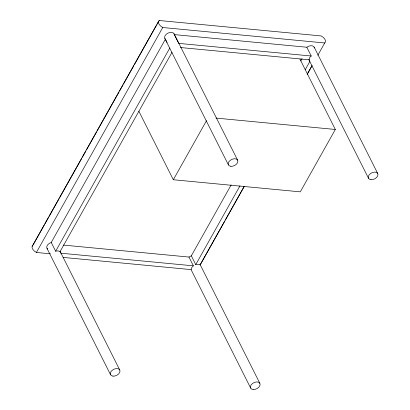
<?xml version="1.0" encoding="UTF-8"?>
<svg xmlns="http://www.w3.org/2000/svg" width="410" height="410" viewBox="0 0 410 410"><rect width="100%" height="100%" fill="white"/><g stroke="black" fill="none" stroke-linecap="round" stroke-linejoin="round"><path stroke-width="0.61" d="M32.17 246.302L158.526 21.356M33.174 244.888L44.459 224.793M45.085 223.681L48.534 217.536M49.164 216.424L59.194 198.558M59.824 197.446L81.769 158.373M82.4 157.255L85.849 151.116M86.474 149.998L96.509 132.138M97.134 131.021L119.084 91.948M119.71 90.83L123.159 84.691M123.784 83.573L133.819 65.713M134.449 64.596L156.394 25.522M157.025 24.405L159.218 20.5L321.209 35.947A6.473 3.536 29.3 0 1 324.74 42.968L317.842 55.247M50.368 253.8L36.393 252.468L162.749 27.521A6.473 3.536 29.3 0 1 159.218 20.5M47.555 249.019A5.176 3.367 -26.7 0 1 51.235 242.469L165.42 39.191A5.176 3.367 -26.7 0 1 167.854 33.159A5.176 3.367 -26.7 0 1 174.301 34.599L306.818 47.237A5.176 3.367 -26.7 0 1 314.398 47.96M172.051 52.239L60.024 251.663A5.176 3.367 -26.7 0 0 55.647 251.248L169.832 47.97M299.93 59.091L335.329 129.473L300.289 191.854L173.322 179.744L206.486 120.709M63.442 245.093L188.954 257.06L191.332 255.83L231.173 184.905M300.812 60.931L302.067 58.697M244.36 186.284L200.126 265.024A5.176 3.367 -26.7 0 0 195.749 264.609L239.978 185.863M305.23 69.705L309.934 61.331M200.264 264.568L224.721 221.031M225.346 219.914L244.16 186.422M307.182 74.225L311.887 65.856M307.413 74.036L312.118 65.656M162.749 27.521L324.74 42.968M180.415 47.524L309.109 59.793A5.176 3.367 -26.7 0 1 311.231 56.011L178.714 43.378L174.578 35.147M215.983 118.09L335.329 129.473M63.186 257.408L191.244 269.621A5.176 3.367 -26.7 0 1 193.366 265.839L60.849 253.201L60.024 251.555M314.147 47.109L377.723 173.517M306.818 47.237L311.231 56.011M309.104 59.686L309.658 60.782M308.976 59.875L368.529 178.273M174.045 33.748L237.621 160.156M165.696 39.739L167.075 42.486M164.851 38.504L228.426 164.912M138.887 111.274L173.322 179.744M200.018 264.368L259.858 383.34M191.332 255.83L195.749 264.609M188.954 257.06L193.366 265.839M191.111 269.698L250.664 388.096M60.208 251.581L119.756 369.984M51.235 242.469L55.647 251.248M46.986 248.332L110.562 374.74M36.393 252.468A6.473 3.536 29.3 0 1 32.856 245.446M370.999 179.677A5.176 3.367 -26.7 0 0 377.979 174.368A5.176 3.367 -26.7 0 0 370.394 173.645A5.176 3.367 -26.7 0 0 370.999 179.677M253.134 389.5A5.176 3.367 -26.7 0 0 260.114 384.19A5.176 3.367 -26.7 0 0 252.529 383.468A5.176 3.367 -26.7 0 0 253.134 389.5M230.902 166.316A5.176 3.367 -26.7 0 0 237.877 161.007A5.176 3.367 -26.7 0 0 230.292 160.284A5.176 3.367 -26.7 0 0 230.902 166.316M113.037 376.139A5.176 3.367 -26.7 0 0 120.012 370.83A5.176 3.367 -26.7 0 0 112.427 370.107A5.176 3.367 -26.7 0 0 113.037 376.139"/></g></svg>
